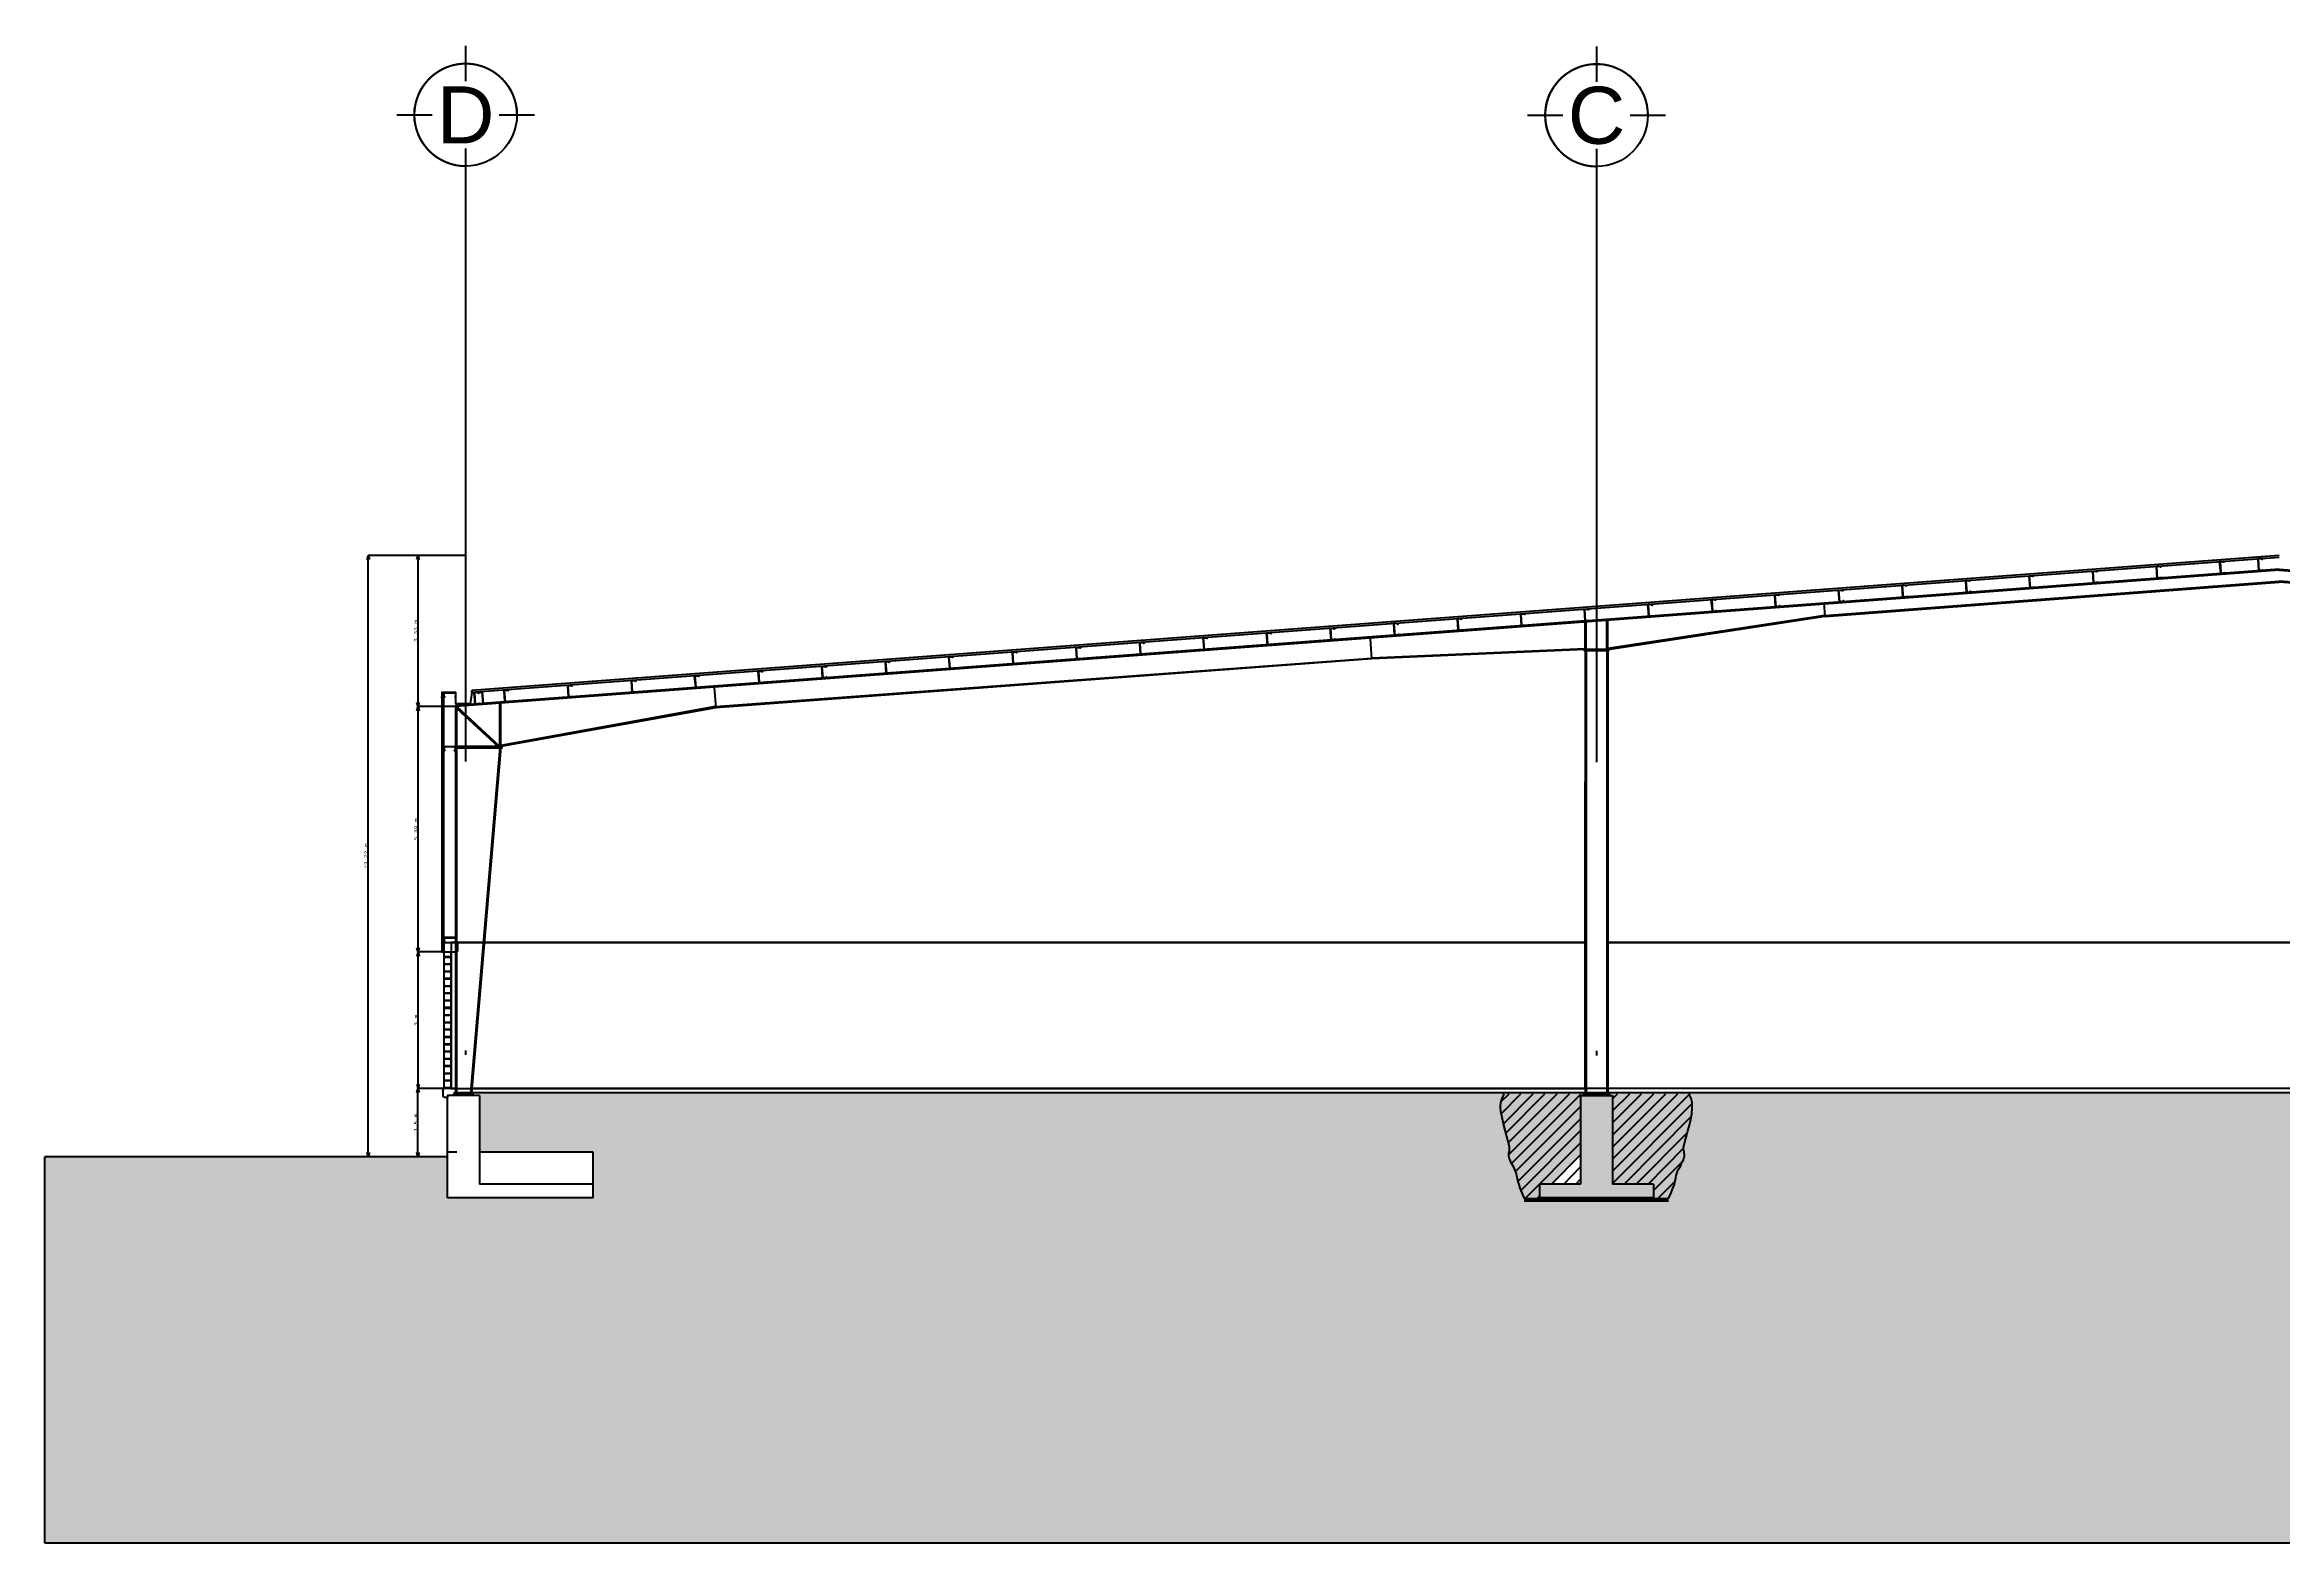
# Model space of a CAD drawing. Header units: metres. Extents: x 851 to 1039, y 791 to 824.
# Drawn here: x 850.73 to 899.86, y 790.97 to 823.92 of the extents above; entities that cross this region are included whole.
import ezdxf
from ezdxf.enums import TextEntityAlignment as Align

# ---------------------------------------------------------------- set-up
doc = ezdxf.new("R2010")
doc.units = ezdxf.units.M
doc.linetypes.add('DASHDOT', pattern=[25.4, 12.7, -6.35, 0, -6.35])
for name, color, linetype in [('1- 09', 2, 'Continuous'), ('1- 1', 1, 'Continuous'), ('1- 2', 223, 'Continuous'), ('1- 3', 3, 'Continuous'), ('ejes', 140, 'DASHDOT'), ('hatch', 9, 'Continuous'), ('MARCO', 254, 'Continuous')]:
    doc.layers.add(name, color=color, linetype=linetype)
doc.layers.add('2', color=223, linetype='Continuous', lineweight=5)
doc.layers.add('3', color=3, linetype='Continuous', lineweight=30)
doc.styles.add('ALA', font='arial.ttf')
doc.styles.get("Standard").update_dxf_attribs({"font": 'cour.ttf', "height": 0.08})
doc.dimstyles.new('ISO-25 (Metros)', dxfattribs={"dimscale": 0.001, "dimtxt": 0.08, "dimasz": 90, "dimexe": 1.25, "dimexo": 0.625, "dimtad": 1, "dimtoh": 1, "dimdsep": 46, "dimtxsty": 'Standard', "dimblk": 'OPEN30', "dimcen": 2.5, "dimclrd": 220, "dimclre": 220, "dimclrt": 220, "dimadec": 0, "dimazin": 0, "dimtfac": 1, "dimtmove": 1, "dimatfit": 3, "dimfxl": 1, "dimarcsym": 0})

# ---------------------------------------------------------------- blocks, each defined once
blk = doc.blocks.new('ejeh')
at = {"layer": 'ejes', "const_width": 0.02}
for points in [[(0, 1.348), (0, 1)], [(-0.326, 0.674), (-0.674, 0.674)], [(0.326, 0.674), (0.674, 0.674)], [(0, 0), (0, 0.348)]]:
    blk.add_lwpolyline(points, dxfattribs=at)
blk.add_lwpolyline([(0, 0.174, -2.414214), (0.5, 0.674, 1)], format="xyb", dxfattribs=at)
at = {"layer": 'ejes'}
blk.add_circle((0, 0.674), 0.5, dxfattribs=at)
blk.add_attdef('X', text='', height=0.556, dxfattribs=at).set_placement((0, 0.674), align=Align.MIDDLE_CENTER)
blk = doc.blocks.new('_Open30')
at = {"color": 0, "linetype": 'ByBlock', "lineweight": -2}
for p, q in [((-1, 0.27), (0, 0)), ((0, 0), (-1, -0.27)), ((0, 0), (-1, 0))]:
    blk.add_line(p, q, dxfattribs=at)
blk = doc.blocks.new('*D26')
at = {"color": 220, "lineweight": -2, "transparency": 16777216}
for p, q in [((859.512, 803.971), (858.938, 803.971)), ((858.939, 801.059), (858.939, 803.881)), ((859.512, 800.969), (858.938, 800.969))]:
    blk.add_line(p, q, dxfattribs=at)
at = {"layer": 'Defpoints', "color": 0, "transparency": 16777216}
for p in [(858.939, 803.971), (859.513, 803.971), (859.513, 800.969)]:
    blk.add_point(p, dxfattribs=at)
at = {"color": 220, "lineweight": -2, "transparency": 16777216, "xscale": 0.09, "yscale": 0.09, "zscale": 0.09}
for p, rotation in [((858.939, 803.971), 90), ((858.939, 800.969), 270)]:
    blk.add_blockref('_Open30', p, dxfattribs=dict(at, rotation=rotation))
at = {"color": 220, "transparency": 16777216, "insert": (858.894, 802.47), "char_height": 0.08, "attachment_point": 5, "rotation": 90}
blk.add_mtext('3 m', dxfattribs=at)
blk = doc.blocks.new('*D27')
at = {"color": 220, "lineweight": -2, "transparency": 16777216}
for p, q in [((859.765, 809.366), (858.937, 809.366)), ((858.938, 804.061), (858.938, 809.276)), ((859.457, 803.971), (858.937, 803.971))]:
    blk.add_line(p, q, dxfattribs=at)
at = {"layer": 'Defpoints', "color": 0, "transparency": 16777216}
for p in [(858.938, 809.366), (859.766, 809.366), (859.458, 803.971)]:
    blk.add_point(p, dxfattribs=at)
at = {"color": 220, "lineweight": -2, "transparency": 16777216, "xscale": 0.09, "yscale": 0.09, "zscale": 0.09}
for p, rotation in [((858.938, 809.366), 90), ((858.938, 803.971), 270)]:
    blk.add_blockref('_Open30', p, dxfattribs=dict(at, rotation=rotation))
at = {"color": 220, "transparency": 16777216, "insert": (858.893, 806.668), "char_height": 0.08, "attachment_point": 5, "rotation": 90}
blk.add_mtext('5.39 m', dxfattribs=at)
blk = doc.blocks.new('*D28')
at = {"color": 220, "lineweight": -2, "transparency": 16777216}
for p, q in [((859.983, 812.691), (858.936, 812.691)), ((858.937, 809.456), (858.937, 812.601)), ((858.938, 809.366), (858.938, 809.366))]:
    blk.add_line(p, q, dxfattribs=at)
at = {"layer": 'Defpoints', "color": 0, "transparency": 16777216}
for p in [(858.937, 812.691), (859.984, 812.691), (858.937, 809.366)]:
    blk.add_point(p, dxfattribs=at)
at = {"color": 220, "lineweight": -2, "transparency": 16777216, "xscale": 0.09, "yscale": 0.09, "zscale": 0.09}
for p, rotation in [((858.937, 812.691), 90), ((858.937, 809.366), 270)]:
    blk.add_blockref('_Open30', p, dxfattribs=dict(at, rotation=rotation))
at = {"color": 220, "transparency": 16777216, "insert": (858.891, 811.029), "char_height": 0.08, "attachment_point": 5, "rotation": 90}
blk.add_mtext('3.33 m', dxfattribs=at)
blk = doc.blocks.new('*D36')
at = {"color": 220, "lineweight": -2, "transparency": 16777216}
for p, q in [((858.936, 812.691), (857.843, 812.691)), ((857.844, 799.559), (857.844, 812.601)), ((858.938, 799.469), (857.843, 799.469))]:
    blk.add_line(p, q, dxfattribs=at)
at = {"layer": 'Defpoints', "color": 0, "transparency": 16777216}
for p in [(857.844, 812.691), (858.937, 812.691), (858.938, 799.469)]:
    blk.add_point(p, dxfattribs=at)
at = {"color": 220, "lineweight": -2, "transparency": 16777216, "xscale": 0.09, "yscale": 0.09, "zscale": 0.09}
for p, rotation in [((857.844, 812.691), 90), ((857.844, 799.469), 270)]:
    blk.add_blockref('_Open30', p, dxfattribs=dict(at, rotation=rotation))
at = {"color": 220, "transparency": 16777216, "insert": (857.798, 806.08), "char_height": 0.08, "attachment_point": 5, "rotation": 90}
blk.add_mtext('13.22 m', dxfattribs=at)
blk = doc.blocks.new('*D37')
at = {"color": 220, "lineweight": -2, "transparency": 16777216}
for p, q in [((859.512, 800.969), (858.934, 800.969)), ((858.935, 799.559), (858.935, 800.879)), ((858.938, 799.469), (858.934, 799.469))]:
    blk.add_line(p, q, dxfattribs=at)
at = {"layer": 'Defpoints', "color": 0, "transparency": 16777216}
for p in [(858.935, 800.969), (859.513, 800.969), (858.938, 799.469)]:
    blk.add_point(p, dxfattribs=at)
at = {"color": 220, "lineweight": -2, "transparency": 16777216, "xscale": 0.09, "yscale": 0.09, "zscale": 0.09}
for p, rotation in [((858.935, 800.969), 90), ((858.935, 799.469), 270)]:
    blk.add_blockref('_Open30', p, dxfattribs=dict(at, rotation=rotation))
at = {"color": 220, "transparency": 16777216, "insert": (858.89, 800.219), "char_height": 0.08, "attachment_point": 5, "rotation": 90}
blk.add_mtext('1.5 m', dxfattribs=at)

msp = doc.modelspace()

# ---------------------------------------------------------------- hatches: boundary and pattern name
h = msp.add_hatch()
h.set_pattern_fill('AR-CONC', color=32, scale=0.005, angle=45)
edge = h.paths.add_edge_path()
edge.add_spline(control_points=[(916.898, 800.851), (916.898, 800.851), (916.946, 800.748), (916.946, 800.748), (916.946, 800.748), (916.97, 800.661), (916.97, 800.661)], knot_values=[10.00002, 10.00002, 10.00002, 10.00002, 11.00002, 11.00002, 11.00002, 12, 12, 12, 12], degree=3, periodic=0)
edge.add_line((916.988, 800.656), (916.97, 800.639))
edge.add_spline(control_points=[(916.97, 800.661), (916.986, 800.592), (916.973, 800.481), (916.948, 800.355)], knot_values=[9.647402, 9.647402, 9.647402, 9.647402, 10, 10, 10, 10], degree=3, periodic=0)
edge.add_spline(control_points=[(916.948, 800.355), (916.901, 800.124), (916.81, 799.842), (916.78, 799.674)], knot_values=[9, 9, 9, 9, 9.647402, 9.647402, 9.647402, 9.647402], degree=3, periodic=0)
edge.add_spline(control_points=[(916.78, 799.674), (916.78, 799.674), (916.78, 799.667), (916.78, 799.658)], knot_values=[8.647116, 8.647116, 8.647116, 8.647116, 9, 9, 9, 9], degree=3, periodic=0)
edge.add_spline(control_points=[(916.78, 799.619), (916.78, 799.619), (916.788, 799.595), (916.788, 799.595)], knot_values=[7.00001, 7.00001, 7.00001, 7.00001, 7.99999, 7.99999, 7.99999, 7.99999], degree=3, periodic=0)
edge.add_spline(control_points=[(916.788, 799.595), (916.8, 799.499), (916.791, 799.401), (916.733, 799.319)], knot_values=[6, 6, 6, 6, 7, 7, 7, 7], degree=3, periodic=0)
edge.add_line((916.786, 799.396), (916.749, 799.358))
edge.add_spline(control_points=[(916.788, 799.595), (916.8, 799.499), (916.791, 799.401), (916.733, 799.319)], knot_values=[6, 6, 6, 6, 7, 7, 7, 7], degree=3, periodic=0)
edge.add_spline(control_points=[(916.733, 799.319), (916.733, 799.319), (916.709, 799.279), (916.709, 799.279), (916.709, 799.279), (916.709, 799.279), (916.709, 799.279)], knot_values=[4.99999, 4.99999, 4.99999, 4.99999, 5.99999, 5.99999, 5.99999, 6, 6, 6, 6], degree=3, periodic=0)
edge.add_spline(control_points=[(916.709, 799.279), (916.709, 799.279), (916.693, 799.24), (916.693, 799.24)], knot_values=[4.00001, 4.00001, 4.00001, 4.00001, 4.99999, 4.99999, 4.99999, 4.99999], degree=3, periodic=0)
edge.add_spline(control_points=[(916.693, 799.24), (916.603, 799.096), (916.626, 799.007), (916.567, 798.86)], knot_values=[3, 3, 3, 3, 4, 4, 4, 4], degree=3, periodic=0)
edge.add_line((916.592, 798.933), (916.587, 798.928))
edge.add_spline(control_points=[(916.693, 799.24), (916.603, 799.096), (916.626, 799.007), (916.567, 798.86)], knot_values=[3, 3, 3, 3, 4, 4, 4, 4], degree=3, periodic=0)
edge.add_spline(control_points=[(916.543, 798.781), (916.543, 798.781), (916.503, 798.679), (916.503, 798.679)], knot_values=[1.00001, 1.00001, 1.00001, 1.00001, 1.99999, 1.99999, 1.99999, 1.99999], degree=3, periodic=0)
edge.add_spline(control_points=[(916.503, 798.679), (916.503, 798.679), (916.448, 798.552), (916.448, 798.552)], knot_values=[0.00001, 0.00001, 0.00001, 0.00001, 0.99999, 0.99999, 0.99999, 0.99999], degree=3, periodic=0)
edge.add_line((916.424, 798.497), (913.273, 798.497))
edge.add_line((913.273, 798.497), (913.273, 798.57))
edge.add_spline(control_points=[(913.225, 798.679), (913.225, 798.679), (913.281, 798.552), (913.281, 798.552)], knot_values=[0, 0, 0, 0, 0.99999, 0.99999, 0.99999, 0.99999], degree=3, periodic=0)
edge.add_spline(control_points=[(913.162, 798.86), (913.162, 798.86), (913.186, 798.781), (913.186, 798.781), (913.186, 798.781), (913.186, 798.781), (913.186, 798.781)], knot_values=[1.99999, 1.99999, 1.99999, 1.99999, 2.99999, 2.99999, 2.99999, 3, 3, 3, 3], degree=3, periodic=0)
edge.add_spline(control_points=[(913.162, 798.86), (913.107, 798.989), (913.125, 799.057), (913.087, 799.149)], knot_values=[3, 3, 3, 3, 3.769896, 3.769896, 3.769896, 3.769896], degree=3, periodic=0)
edge.add_spline(control_points=[(913.087, 799.149), (913.076, 799.176), (913.06, 799.206), (913.036, 799.24)], knot_values=[3.769896, 3.769896, 3.769896, 3.769896, 4, 4, 4, 4], degree=3, periodic=0)
edge.add_line((912.989, 799.312), (912.996, 799.319))
edge.add_spline(control_points=[(912.996, 799.319), (912.942, 799.409), (912.919, 799.494), (912.949, 799.595)], knot_values=[6.000083, 6.000083, 6.000083, 6.000083, 7, 7, 7, 7], degree=3, periodic=0)
edge.add_line((912.92, 799.503), (912.945, 799.528))
edge.add_spline(control_points=[(912.996, 799.319), (912.942, 799.409), (912.919, 799.494), (912.949, 799.595)], knot_values=[6.000083, 6.000083, 6.000083, 6.000083, 7, 7, 7, 7], degree=3, periodic=0)
edge.add_spline(control_points=[(912.949, 799.595), (912.949, 799.595), (912.949, 799.674), (912.949, 799.674)], knot_values=[7.00001, 7.00001, 7.00001, 7.00001, 8, 8, 8, 8], degree=3, periodic=0)
edge.add_spline(control_points=[(912.949, 799.674), (912.944, 799.706), (912.936, 799.741), (912.928, 799.779)], knot_values=[8, 8, 8, 8, 8.118448, 8.118448, 8.118448, 8.118448], degree=3, periodic=0)
edge.add_spline(control_points=[(912.928, 799.779), (912.912, 799.844), (912.893, 799.917), (912.873, 799.993)], knot_values=[8.118448, 8.118448, 8.118448, 8.118448, 8.322749, 8.322749, 8.322749, 8.322749], degree=3, periodic=0)
edge.add_spline(control_points=[(912.873, 799.993), (912.834, 800.136), (912.793, 800.289), (912.77, 800.419)], knot_values=[8.322749, 8.322749, 8.322749, 8.322749, 8.708973, 8.708973, 8.708973, 8.708973], degree=3, periodic=0)
edge.add_spline(control_points=[(912.759, 800.661), (912.746, 800.603), (912.752, 800.517), (912.77, 800.419)], knot_values=[8.708973, 8.708973, 8.708973, 8.708973, 9, 9, 9, 9], degree=3, periodic=0)
edge.add_spline(control_points=[(912.831, 800.851), (912.831, 800.851), (912.783, 800.748), (912.783, 800.748), (912.783, 800.748), (912.759, 800.661), (912.759, 800.661)], knot_values=[9.00002, 9.00002, 9.00002, 9.00002, 10.00002, 10.00002, 10.00002, 11, 11, 11, 11], degree=3, periodic=0)
edge.add_line((912.841, 800.875), (860.287, 800.875))
edge.add_line((860.287, 800.875), (860.287, 799.571))
edge.add_line((860.287, 799.571), (862.791, 799.571))
edge.add_line((862.791, 799.571), (862.791, 798.568))
edge.add_line((862.791, 798.568), (859.584, 798.568))
edge.add_line((859.584, 798.568), (859.584, 799.469))
edge.add_line((859.584, 799.469), (850.728, 799.469))
edge.add_line((850.728, 799.469), (850.728, 790.969))
edge.add_line((850.728, 790.969), (955.205, 790.969))
edge.add_line((955.205, 790.969), (955.205, 799.369))
edge.add_line((955.205, 799.369), (950.129, 799.369))
edge.add_line((950.129, 799.369), (950.129, 799.069))
edge.add_line((950.129, 799.069), (950.129, 798.769))
edge.add_line((950.129, 798.769), (950.129, 798.519))
edge.add_line((950.129, 798.519), (940.129, 798.519))
edge.add_line((940.129, 798.519), (940.129, 799.069))
edge.add_line((940.129, 799.069), (940.129, 799.469))
edge.add_line((940.129, 799.469), (940.129, 799.869))
edge.add_line((940.129, 799.869), (940.129, 800.875))
edge.add_line((940.129, 800.875), (939.426, 800.875))
edge.add_line((939.426, 800.875), (916.938, 800.875))
edge.add_line((916.938, 800.875), (916.903, 800.84))
edge = h.paths.add_edge_path(flags=16)
edge.add_spline(control_points=[(886.772, 799.595), (886.786, 799.453), (886.792, 799.455), (886.717, 799.319)], knot_values=[6, 6, 6, 6, 7, 7, 7, 7], degree=3, periodic=0)
edge.add_line((886.736, 799.362), (886.78, 799.406))
edge = h.paths.add_edge_path(flags=16)
edge.add_spline(control_points=[(883.21, 798.679), (883.21, 798.679), (883.265, 798.552), (883.265, 798.552)], knot_values=[0, 0, 0, 0, 0.99999, 0.99999, 0.99999, 0.99999], degree=3, periodic=0)
edge.add_line((883.265, 798.552), (883.257, 798.552))
edge.add_line((883.257, 798.552), (883.257, 798.537))
edge.add_line((883.257, 798.537), (883.265, 798.537))
edge.add_line((883.265, 798.537), (883.27, 798.541))
h.paths.add_polyline_path([(883.597, 798.568), (883.597, 798.608), (883.557, 798.568)], flags=17)
h.paths.add_polyline_path([(885.2, 800.819), (884.545, 800.819), (884.545, 800.819), (884.497, 800.774), (884.497, 798.868), (883.857, 798.868), (884.497, 799.508), (884.497, 800.835), (884.481, 800.819), (884.545, 800.819), (884.576, 800.851), (884.576, 800.875), (885.129, 800.875), (885.245, 800.785), (885.2, 800.74)], flags=16)

# ---------------------------------------------------------------- linework, layer by layer
at = {"color": 251, "true_color": 0x636466}
for p, q in [((850.728, 790.969), (850.728, 799.469)), ((859.584, 799.469), (850.728, 799.469)), ((1039.188, 790.969), (850.728, 790.969))]:
    msp.add_line(p, q, dxfattribs=at)
at = {"layer": '1- 09', "lineweight": 25}
for points in [[(889.868, 811.372), (899.86, 812.123)], [(889.876, 811.349), (899.86, 812.099)], [(909.845, 811.372), (899.86, 812.123)], [(909.845, 811.349), (899.86, 812.099)], [(885.097, 810.622), (884.6, 810.622), (884.6, 811.246)], [(884.623, 810.622), (884.623, 811.246)], [(885.074, 810.622), (885.074, 811.285)], [(889.868, 811.372), (885.097, 810.646)], [(889.876, 811.349), (885.097, 810.614)], [(885.097, 810.622), (885.097, 811.285)], [(889.876, 811.349), (889.853, 811.641)], [(879.908, 810.416), (879.876, 810.867)], [(865.476, 809.366), (879.908, 810.432)], [(879.908, 810.416), (865.484, 809.342)], [(884.6, 810.638), (879.908, 810.432)], [(884.6, 810.622), (879.908, 810.416)], [(885.113, 810.622), (885.113, 810.59), (884.584, 810.59), (884.584, 810.622), (885.113, 810.622)], [(884.6, 810.622), (884.6, 800.875)], [(884.624, 810.622), (884.624, 800.875)], [(885.074, 810.622), (885.074, 800.875)], [(885.097, 810.622), (885.097, 800.875)], [(885.113, 810.59), (885.113, 810.59)], [(865.445, 809.785), (865.484, 809.342)], [(859.789, 809.366), (860.737, 808.489)], [(859.789, 809.326), (860.698, 808.489)], [(860.737, 808.489), (860.737, 809.437)], [(860.761, 808.489), (860.761, 809.437)], [(865.477, 809.366), (860.761, 808.513)], [(865.484, 809.342), (860.761, 808.489)], [(860.777, 808.465), (860.777, 808.489), (859.75, 808.489), (859.75, 808.465), (860.777, 808.465)], [(860.777, 808.465), (860.777, 808.45), (859.75, 808.45), (859.75, 808.465), (860.777, 808.465)], [(860.737, 808.473), (860.09, 800.875)], [(860.761, 808.473), (860.113, 800.875)], [(860.777, 808.489), (860.777, 808.489)], [(860.777, 808.45), (860.777, 808.45)]]:
    msp.add_lwpolyline(points, dxfattribs=at)
at = {"layer": '1- 1', "lineweight": 25}
for points in [[(899.86, 812.691), (860.121, 809.721)], [(899.86, 812.391), (859.766, 809.39)], [(899.86, 812.367), (859.766, 809.366)], [(899.86, 812.644), (860.121, 809.674), (860.121, 809.721)], [(899.86, 812.391), (939.955, 809.39)], [(899.86, 812.367), (939.955, 809.366)], [(859.458, 809.674), (859.458, 803.971), (859.505, 803.971)], [(859.458, 809.674), (859.505, 809.674)], [(859.505, 803.971), (859.505, 809.674)], [(859.766, 808.489), (859.766, 809.39)], [(859.789, 808.489), (859.789, 809.366)], [(859.766, 800.875), (859.766, 808.473)], [(859.789, 800.875), (859.789, 808.473)], [(859.75, 804.192), (859.758, 804.192), (859.766, 804.2), (859.766, 804.279), (859.758, 804.287), (859.513, 804.287), (859.513, 804.192), (859.529, 804.192), (859.529, 804.2), (859.513, 804.2), (859.513, 804.279), (859.758, 804.279)], [(859.513, 800.969), (859.513, 804.176)], [(859.513, 804.176), (859.789, 804.176), (859.813, 804.153)], [(859.513, 803.971), (859.789, 803.971), (859.813, 804.003)], [(859.663, 803.868), (859.513, 803.868)], [(859.663, 803.853), (859.513, 803.853)], [(859.663, 800.969), (859.663, 803.971)], [(859.758, 804.2), (859.75, 804.2), (859.75, 804.192)], [(859.766, 804.279), (859.766, 804.2)], [(859.813, 804.003), (859.813, 804.153)], [(859.663, 803.702), (859.513, 803.702)], [(859.663, 803.695), (859.513, 803.695)], [(859.663, 803.544), (859.513, 803.544)], [(859.663, 803.537), (859.513, 803.537)], [(859.663, 803.386), (859.513, 803.386)], [(859.663, 803.371), (859.513, 803.371)], [(859.663, 803.221), (859.513, 803.221)], [(859.663, 803.213), (859.513, 803.213)], [(859.663, 803.063), (859.513, 803.063)], [(859.663, 803.055), (859.513, 803.055)], [(859.663, 802.905), (859.513, 802.905)], [(859.663, 802.897), (859.513, 802.897)], [(859.663, 802.747), (859.513, 802.747)], [(859.663, 802.731), (859.513, 802.731)], [(859.663, 802.581), (859.513, 802.581)], [(859.663, 802.573), (859.513, 802.573)], [(859.663, 802.423), (859.513, 802.423)], [(859.663, 802.415), (859.513, 802.415)], [(859.663, 802.265), (859.513, 802.265)], [(859.663, 802.257), (859.513, 802.257)], [(859.663, 802.107), (859.513, 802.107)], [(859.663, 802.091), (859.513, 802.091)], [(859.663, 801.941), (859.513, 801.941)], [(859.663, 801.933), (859.513, 801.933)], [(859.663, 801.783), (859.513, 801.783)], [(859.663, 801.775), (859.513, 801.775)], [(859.663, 801.625), (859.513, 801.625)], [(859.663, 801.617), (859.513, 801.617)], [(859.663, 801.467), (859.513, 801.467)], [(859.663, 801.451), (859.513, 801.451)], [(859.489, 800.946), (859.513, 800.969)], [(859.663, 801.301), (859.513, 801.301)], [(859.663, 801.293), (859.513, 801.293)], [(859.663, 801.143), (859.513, 801.143)], [(859.663, 801.135), (859.513, 801.135)], [(859.663, 800.985), (859.513, 800.985)], [(859.789, 800.969), (859.513, 800.969)]]:
    msp.add_lwpolyline(points, dxfattribs=at)
at = {"layer": '1- 2', "lineweight": 25}
for points in [[(884.853, 810.345), (884.853, 812.849)], [(895.777, 812.091), (895.761, 812.336), (895.761, 812.344)], [(895.761, 812.336), (895.761, 812.344), (895.84, 812.344)], [(895.84, 812.344), (895.761, 812.336), (895.777, 812.091)], [(895.848, 812.344), (895.84, 812.344)], [(897.159, 812.446), (897.238, 812.454)], [(897.159, 812.446), (897.159, 812.439)], [(897.238, 812.446), (897.159, 812.446)], [(897.175, 812.194), (897.159, 812.439)], [(897.159, 812.439), (897.175, 812.194), (897.262, 812.202), (897.262, 812.217)], [(897.175, 812.194), (897.183, 812.194)], [(897.262, 812.217), (897.262, 812.202), (897.183, 812.194)], [(897.246, 812.446), (897.238, 812.454)], [(898.573, 812.296), (898.573, 812.304), (898.549, 812.549)], [(898.557, 812.549), (898.549, 812.549)], [(898.557, 812.549), (898.636, 812.557), (898.644, 812.549)], [(898.636, 812.557), (898.557, 812.549), (898.573, 812.304)], [(898.652, 812.304), (898.573, 812.296), (898.573, 812.304)], [(898.573, 812.296), (898.652, 812.304)], [(898.636, 812.557), (898.636, 812.565)], [(898.644, 812.549), (898.644, 812.541), (898.636, 812.549)], [(898.66, 812.32), (898.66, 812.304), (898.652, 812.304)], [(898.66, 812.304), (898.66, 812.32)], [(898.66, 812.304), (898.66, 812.312)], [(899.394, 812.612), (899.473, 812.62)], [(899.473, 812.612), (899.473, 812.62), (899.394, 812.612)], [(899.394, 812.612), (899.394, 812.604)], [(899.41, 812.36), (899.394, 812.604)], [(899.394, 812.604), (899.41, 812.36)], [(899.41, 812.36), (899.418, 812.36)], [(899.497, 812.383), (899.497, 812.367), (899.418, 812.36)], [(899.418, 812.36), (899.497, 812.367), (899.497, 812.383)], [(899.418, 812.367), (899.418, 812.375)], [(899.481, 812.612), (899.481, 812.62), (899.473, 812.62)], [(887.372, 811.712), (887.372, 811.72)], [(887.396, 811.459), (887.396, 811.467), (887.372, 811.712), (887.38, 811.712)], [(887.38, 811.712), (887.459, 811.72), (887.467, 811.712)], [(887.459, 811.72), (887.38, 811.712), (887.396, 811.467)], [(887.459, 811.72), (887.459, 811.728)], [(887.467, 811.712), (887.467, 811.704), (887.459, 811.704), (887.459, 811.712)], [(888.77, 811.815), (888.77, 811.822)], [(888.786, 811.57), (888.77, 811.815), (888.778, 811.815)], [(888.77, 811.815), (888.794, 811.57)], [(890.271, 811.672), (890.192, 811.672), (890.168, 811.917), (890.176, 811.925)], [(890.168, 811.917), (890.168, 811.925)], [(890.168, 811.917), (890.192, 811.672), (890.271, 811.68)], [(890.176, 811.925), (890.255, 811.925), (890.263, 811.909), (890.255, 811.909), (890.255, 811.925), (890.176, 811.917)], [(890.279, 811.68), (890.271, 811.696), (890.279, 811.696)], [(890.271, 811.672), (890.279, 811.672), (890.279, 811.68)], [(890.279, 811.696), (890.279, 811.68)], [(891.574, 812.028), (891.567, 812.028), (891.567, 812.02)], [(891.582, 811.775), (891.567, 812.02)], [(891.567, 812.02), (891.59, 811.775), (891.669, 811.783), (891.669, 811.799)], [(891.574, 812.028), (891.653, 812.036)], [(891.574, 812.02), (891.574, 812.028)], [(891.669, 811.783), (891.59, 811.775), (891.582, 811.775)], [(891.59, 811.775), (891.59, 811.783)], [(891.653, 812.028), (891.653, 812.036)], [(891.669, 811.799), (891.677, 811.783)], [(891.669, 811.783), (891.677, 811.783)], [(892.965, 812.131), (892.965, 812.138)], [(892.98, 811.886), (892.965, 812.131), (892.973, 812.131)], [(892.965, 812.131), (892.988, 811.886)], [(892.973, 812.131), (893.052, 812.138), (893.052, 812.131)], [(893.052, 812.138), (892.973, 812.131)], [(893.067, 811.886), (892.988, 811.878), (892.98, 811.886)], [(892.988, 811.878), (893.067, 811.886), (893.067, 811.901), (893.075, 811.901)], [(892.988, 811.878), (892.988, 811.886)], [(893.052, 812.138), (893.052, 812.146)], [(893.075, 811.901), (893.075, 811.886), (893.067, 811.886)], [(893.075, 811.886), (893.075, 811.894)], [(894.379, 811.988), (894.379, 811.98), (894.386, 811.98)], [(894.465, 811.988), (894.386, 811.98)], [(894.465, 812.004), (894.465, 811.996)], [(894.465, 811.996), (894.465, 812.004)], [(894.465, 811.988), (894.465, 811.996)], [(895.777, 812.091), (895.785, 812.091)], [(895.785, 812.091), (895.864, 812.099), (895.864, 812.115)], [(895.864, 812.091), (895.785, 812.091)], [(895.864, 812.115), (895.864, 812.099)], [(895.864, 812.091), (895.864, 812.099)], [(880.397, 811.191), (880.39, 811.191), (880.39, 811.183)], [(880.405, 810.938), (880.39, 811.183)], [(880.39, 811.183), (880.413, 810.938), (880.492, 810.946), (880.492, 810.961), (880.5, 810.961)], [(880.397, 811.191), (880.476, 811.198), (880.476, 811.191)], [(880.397, 811.183), (880.397, 811.191)], [(880.476, 811.198), (880.476, 811.206)], [(881.803, 811.048), (881.788, 811.293), (881.875, 811.301), (881.875, 811.293)], [(881.875, 811.301), (881.788, 811.293)], [(881.788, 811.293), (881.811, 811.048)], [(881.796, 811.293), (881.796, 811.301)], [(881.875, 811.301), (881.875, 811.309)], [(883.202, 811.151), (883.186, 811.396), (883.265, 811.404)], [(883.265, 811.404), (883.186, 811.396), (883.202, 811.151)], [(883.273, 811.404), (883.265, 811.404)], [(884.6, 811.254), (884.584, 811.499), (884.584, 811.507)], [(884.584, 811.499), (884.584, 811.507), (884.663, 811.507)], [(884.663, 811.507), (884.584, 811.499), (884.6, 811.254)], [(884.6, 811.254), (884.608, 811.254)], [(884.608, 811.254), (884.687, 811.262), (884.687, 811.277)], [(884.687, 811.254), (884.608, 811.254)], [(884.671, 811.507), (884.663, 811.507)], [(884.687, 811.277), (884.687, 811.262)], [(884.687, 811.254), (884.687, 811.262)], [(885.982, 811.609), (885.974, 811.601)], [(886.085, 811.38), (886.085, 811.364), (885.998, 811.356), (885.974, 811.601)], [(885.982, 811.609), (886.061, 811.617)], [(886.069, 811.609), (886.069, 811.593), (886.061, 811.609), (885.982, 811.609)], [(885.982, 811.601), (885.998, 811.356), (886.077, 811.364)], [(886.069, 811.609), (886.061, 811.617)], [(886.085, 811.364), (886.085, 811.38)], [(887.475, 811.467), (887.396, 811.459), (887.396, 811.467)], [(887.396, 811.459), (887.475, 811.467)], [(887.483, 811.483), (887.483, 811.467), (887.475, 811.467)], [(887.483, 811.467), (887.475, 811.483), (887.483, 811.483)], [(887.483, 811.467), (887.483, 811.475)], [(888.873, 811.57), (888.794, 811.562), (888.786, 811.57)], [(888.794, 811.562), (888.794, 811.57)], [(888.794, 811.562), (888.873, 811.57)], [(888.873, 811.578), (888.873, 811.586), (888.881, 811.586)], [(888.873, 811.57), (888.881, 811.57), (888.881, 811.578)], [(888.881, 811.586), (888.881, 811.578)], [(874.805, 810.772), (874.884, 810.78)], [(874.805, 810.772), (874.805, 810.764)], [(874.884, 810.772), (874.805, 810.772)], [(874.908, 810.543), (874.908, 810.527), (874.821, 810.519), (874.805, 810.764)], [(874.805, 810.764), (874.821, 810.519), (874.908, 810.527), (874.908, 810.543)], [(874.892, 810.772), (874.892, 810.78), (874.884, 810.78)], [(876.219, 810.63), (876.203, 810.875), (876.282, 810.882)], [(876.282, 810.875), (876.282, 810.882), (876.203, 810.875), (876.219, 810.63)], [(876.29, 810.875), (876.29, 810.882), (876.282, 810.882)], [(877.617, 810.725), (877.617, 810.732), (877.593, 810.977)], [(877.601, 810.977), (877.593, 810.977)], [(877.601, 810.977), (877.68, 810.985)], [(877.688, 810.985), (877.688, 810.969), (877.68, 810.985), (877.601, 810.977), (877.617, 810.732), (877.696, 810.732)], [(877.704, 810.732), (877.617, 810.725), (877.617, 810.732)], [(877.688, 810.985), (877.68, 810.985)], [(877.696, 810.74), (877.696, 810.748)], [(877.704, 810.748), (877.704, 810.74)], [(877.704, 810.74), (877.704, 810.748)], [(877.704, 810.732), (877.704, 810.74)], [(879.094, 810.835), (879.015, 810.835), (878.991, 811.08), (878.999, 811.088)], [(878.991, 811.08), (878.991, 811.088)], [(878.999, 811.088), (879.086, 811.088)], [(879.086, 811.088), (879.086, 811.072), (879.078, 811.072), (879.078, 811.088), (878.999, 811.08), (879.015, 810.835), (879.094, 810.843)], [(879.078, 811.088), (879.078, 811.096)], [(879.102, 810.843), (879.094, 810.859), (879.102, 810.859)], [(879.094, 810.835), (879.102, 810.835), (879.102, 810.843)], [(879.102, 810.859), (879.102, 810.843)], [(880.492, 810.946), (880.413, 810.938), (880.405, 810.938)], [(880.413, 810.938), (880.413, 810.946)], [(880.5, 810.961), (880.5, 810.946), (880.492, 810.946)], [(880.5, 810.946), (880.5, 810.954)], [(881.803, 811.048), (881.803, 811.04), (881.811, 811.04)], [(881.811, 811.04), (881.89, 811.048), (881.89, 811.064)], [(881.89, 811.048), (881.811, 811.04)], [(881.89, 811.064), (881.898, 811.048)], [(881.89, 811.048), (881.898, 811.048)], [(883.202, 811.151), (883.202, 811.143), (883.209, 811.143)], [(883.288, 811.151), (883.209, 811.143)], [(883.209, 811.151), (883.288, 811.151)], [(883.288, 811.167), (883.288, 811.159)], [(883.288, 811.159), (883.288, 811.167)], [(883.288, 811.151), (883.288, 811.159)], [(867.83, 809.998), (867.815, 810.243), (867.822, 810.251)], [(867.815, 810.243), (867.815, 810.251)], [(867.815, 810.243), (867.838, 809.998), (867.917, 810.006), (867.917, 810.022), (867.925, 810.022)], [(867.822, 810.251), (867.901, 810.251), (867.909, 810.235), (867.901, 810.235), (867.901, 810.251), (867.822, 810.243)], [(869.213, 810.353), (869.3, 810.361), (869.3, 810.353)], [(869.213, 810.353), (869.213, 810.345)], [(869.228, 810.101), (869.213, 810.345)], [(869.213, 810.345), (869.236, 810.101), (869.315, 810.108), (869.315, 810.124)], [(869.22, 810.345), (869.22, 810.353)], [(869.299, 810.361), (869.299, 810.369)], [(870.626, 810.211), (870.611, 810.456), (870.69, 810.464)], [(870.69, 810.464), (870.611, 810.456), (870.626, 810.211)], [(870.626, 810.211), (870.626, 810.203), (870.634, 810.203)], [(870.713, 810.227), (870.713, 810.211), (870.634, 810.203)], [(870.634, 810.203), (870.713, 810.211), (870.713, 810.227)], [(870.634, 810.211), (870.634, 810.219)], [(870.698, 810.456), (870.698, 810.464), (870.69, 810.464)], [(872.025, 810.314), (872.009, 810.559), (872.088, 810.567)], [(872.088, 810.567), (872.009, 810.559), (872.025, 810.314)], [(872.025, 810.314), (872.025, 810.306), (872.033, 810.306)], [(872.111, 810.314), (872.033, 810.306)], [(872.033, 810.314), (872.112, 810.314)], [(872.096, 810.567), (872.088, 810.567)], [(872.111, 810.33), (872.111, 810.322)], [(872.111, 810.314), (872.111, 810.322)], [(872.112, 810.322), (872.112, 810.33)], [(873.423, 810.416), (873.407, 810.661), (873.407, 810.669)], [(873.407, 810.661), (873.407, 810.669), (873.486, 810.669)], [(873.486, 810.669), (873.407, 810.661), (873.423, 810.416)], [(873.423, 810.416), (873.431, 810.416)], [(873.431, 810.416), (873.51, 810.424), (873.51, 810.44)], [(873.51, 810.416), (873.431, 810.416)], [(873.494, 810.669), (873.486, 810.669)], [(873.51, 810.44), (873.51, 810.424)], [(873.51, 810.416), (873.51, 810.424)], [(876.219, 810.63), (876.219, 810.622), (876.227, 810.622)], [(876.306, 810.646), (876.306, 810.63), (876.227, 810.622)], [(876.227, 810.622), (876.306, 810.63), (876.306, 810.646)], [(860.832, 809.721), (860.856, 809.476), (860.935, 809.476)], [(862.246, 809.579), (862.23, 809.824), (862.23, 809.832)], [(862.23, 809.824), (862.23, 809.832), (862.309, 809.832)], [(862.309, 809.832), (862.23, 809.824), (862.246, 809.579)], [(862.317, 809.832), (862.309, 809.832)], [(863.628, 809.935), (863.707, 809.943)], [(863.628, 809.935), (863.628, 809.927)], [(863.707, 809.935), (863.628, 809.935)], [(863.644, 809.682), (863.628, 809.927)], [(863.628, 809.927), (863.644, 809.682)], [(863.731, 809.706), (863.731, 809.69), (863.652, 809.682)], [(863.652, 809.682), (863.731, 809.69), (863.731, 809.706)], [(863.715, 809.935), (863.715, 809.943), (863.707, 809.943)], [(865.042, 809.785), (865.042, 809.792), (865.018, 810.037)], [(865.026, 810.037), (865.018, 810.037)], [(865.026, 810.037), (865.105, 810.045)], [(865.105, 810.045), (865.026, 810.037), (865.042, 809.792)], [(865.129, 809.808), (865.129, 809.792), (865.042, 809.785), (865.042, 809.792)], [(865.042, 809.785), (865.129, 809.792)], [(865.113, 810.037), (865.113, 810.045), (865.105, 810.045)], [(865.113, 810.037), (865.113, 810.029), (865.105, 810.037)], [(865.121, 809.792), (865.121, 809.8)], [(865.129, 809.792), (865.129, 809.808)], [(866.416, 810.14), (866.416, 810.148)], [(866.44, 809.887), (866.44, 809.895), (866.416, 810.14), (866.424, 810.14)], [(866.424, 810.14), (866.503, 810.148), (866.511, 810.148)], [(866.511, 810.148), (866.511, 810.132), (866.503, 810.132), (866.503, 810.148), (866.424, 810.14), (866.44, 809.895), (866.519, 809.895)], [(866.519, 809.895), (866.44, 809.887), (866.44, 809.895)], [(866.503, 810.148), (866.503, 810.156)], [(866.519, 809.903), (866.519, 809.911)], [(866.519, 809.895), (866.527, 809.895), (866.527, 809.903)], [(866.527, 809.911), (866.527, 809.903)], [(866.527, 809.903), (866.527, 809.911)], [(867.917, 809.998), (867.83, 809.998)], [(867.838, 809.998), (867.838, 810.006)], [(867.925, 810.022), (867.925, 810.006), (867.917, 809.998)], [(867.925, 810.006), (867.925, 810.014)], [(869.228, 810.101), (869.236, 810.101)], [(869.315, 810.108), (869.236, 810.101)], [(869.315, 810.124), (869.323, 810.108)], [(869.315, 810.108), (869.323, 810.108)], [(859.742, 809.579), (859.766, 809.579), (859.766, 809.658), (859.758, 809.666), (859.513, 809.666), (859.505, 809.658), (859.505, 809.579), (859.529, 809.579), (859.513, 809.579), (859.513, 809.658)], [(859.513, 809.666), (859.758, 809.666)], [(859.758, 809.658), (859.758, 809.579), (859.742, 809.579)], [(860.176, 809.674), (860.168, 809.666)], [(860.271, 809.429), (860.192, 809.421), (860.168, 809.666)], [(860.176, 809.674), (860.255, 809.682), (860.263, 809.674)], [(860.263, 809.674), (860.263, 809.658), (860.255, 809.674), (860.176, 809.674)], [(860.176, 809.666), (860.192, 809.421), (860.271, 809.429)], [(860.255, 809.682), (860.255, 809.69)], [(860.279, 809.445), (860.279, 809.429), (860.366, 809.429), (860.366, 809.437), (860.35, 809.682), (860.342, 809.69), (860.263, 809.682), (860.263, 809.658), (860.263, 809.674)], [(860.263, 809.682), (860.342, 809.682)], [(860.279, 809.429), (860.279, 809.445)], [(860.279, 809.429), (860.279, 809.437)], [(860.35, 809.682), (860.366, 809.437), (860.287, 809.429)], [(860.848, 809.476), (860.848, 809.469), (860.856, 809.469)], [(860.935, 809.476), (860.856, 809.469)], [(860.935, 809.492), (860.943, 809.484)], [(860.935, 809.484), (860.935, 809.492)], [(860.935, 809.476), (860.943, 809.484)], [(862.246, 809.579), (862.254, 809.579)], [(862.254, 809.579), (862.333, 809.587), (862.333, 809.603)], [(862.333, 809.579), (862.254, 809.579)], [(862.333, 809.603), (862.333, 809.579)], [(862.333, 809.587), (862.333, 809.595)], [(863.644, 809.682), (863.652, 809.682)], [(859.513, 808.489), (859.513, 808.481), (859.505, 808.481)], [(859.505, 808.402), (859.505, 808.481)], [(859.505, 808.402), (859.513, 808.402), (859.513, 808.394)], [(859.513, 808.489), (859.758, 808.489)], [(859.758, 808.394), (859.742, 808.394), (859.742, 808.402), (859.758, 808.402), (859.758, 808.481), (859.513, 808.481), (859.513, 808.402), (859.529, 808.402), (859.529, 808.394)], [(859.529, 808.394), (859.513, 808.394)], [(859.766, 808.481), (859.758, 808.481), (859.758, 808.489)], [(859.758, 808.394), (859.758, 808.402), (859.766, 808.402)], [(859.766, 808.481), (859.766, 808.402)], [(886.259, 800.969), (860.121, 800.969)], [(939.576, 800.875), (860.121, 800.875)], [(884.6, 800.969), (867.949, 800.969)], [(914.616, 800.969), (885.097, 800.969)]]:
    msp.add_lwpolyline(points, dxfattribs=at)
for points, knots in [([(894.379, 811.988), (894.379, 811.988), (894.363, 812.233), (894.363, 812.233), (894.363, 812.233), (894.45, 812.241), (894.45, 812.241), (894.45, 812.241), (894.45, 812.225), (894.45, 812.225), (894.45, 812.225), (894.45, 812.241), (894.45, 812.241), (894.45, 812.241), (894.363, 812.233), (894.363, 812.233), (894.363, 812.233), (894.386, 811.988), (894.386, 811.988), (894.386, 811.988), (894.465, 811.988), (894.465, 811.988)], [0, 0, 0, 0, 1, 1, 1, 2, 2, 2, 3, 3, 3, 4, 4, 4, 5, 5, 5, 6, 6, 6, 7, 7, 7, 7]), ([(895.848, 812.344), (895.848, 812.344), (895.848, 812.328), (895.848, 812.328), (895.848, 812.328), (895.848, 812.344), (895.848, 812.344)], [0, 0, 0, 0, 1, 1, 1, 2, 2, 2, 2]), ([(897.246, 812.446), (897.246, 812.446), (897.246, 812.431), (897.246, 812.431), (897.246, 812.431), (897.246, 812.446), (897.246, 812.446)], [0, 0, 0, 0, 1, 1, 1, 2, 2, 2, 2]), ([(899.481, 812.612), (899.481, 812.612), (899.481, 812.604), (899.481, 812.604), (899.481, 812.604), (899.481, 812.612), (899.481, 812.612)], [0, 0, 0, 0, 1, 1, 1, 2, 2, 2, 2]), ([(888.778, 811.815), (888.778, 811.815), (888.857, 811.822), (888.857, 811.822), (888.857, 811.822), (888.857, 811.807), (888.857, 811.807), (888.857, 811.807), (888.857, 811.822), (888.857, 811.822), (888.857, 811.822), (888.778, 811.815), (888.778, 811.815)], [0, 0, 0, 0, 1, 1, 1, 2, 2, 2, 3, 3, 3, 4, 4, 4, 4]), ([(891.653, 812.028), (891.653, 812.028), (891.653, 812.012), (891.653, 812.012), (891.653, 812.012), (891.653, 812.028), (891.653, 812.028), (891.653, 812.028), (891.574, 812.028), (891.574, 812.028)], [0, 0, 0, 0, 1, 1, 1, 2, 2, 2, 3, 3, 3, 3]), ([(893.052, 812.131), (893.052, 812.131), (893.052, 812.123), (893.052, 812.123), (893.052, 812.123), (893.052, 812.131), (893.052, 812.131)], [0, 0, 0, 0, 1, 1, 1, 2, 2, 2, 2]), ([(880.476, 811.191), (880.476, 811.191), (880.476, 811.175), (880.476, 811.175), (880.476, 811.175), (880.476, 811.191), (880.476, 811.191), (880.476, 811.191), (880.397, 811.191), (880.397, 811.191)], [0, 0, 0, 0, 1, 1, 1, 2, 2, 2, 3, 3, 3, 3]), ([(881.875, 811.293), (881.875, 811.293), (881.875, 811.285), (881.875, 811.285), (881.875, 811.285), (881.875, 811.293), (881.875, 811.293)], [0, 0, 0, 0, 1, 1, 1, 2, 2, 2, 2]), ([(883.273, 811.404), (883.273, 811.404), (883.273, 811.388), (883.273, 811.388), (883.273, 811.388), (883.273, 811.404), (883.273, 811.404)], [0, 0, 0, 0, 1, 1, 1, 2, 2, 2, 2]), ([(884.671, 811.507), (884.671, 811.507), (884.671, 811.491), (884.671, 811.491), (884.671, 811.491), (884.671, 811.507), (884.671, 811.507)], [0, 0, 0, 0, 1, 1, 1, 2, 2, 2, 2]), ([(874.892, 810.772), (874.892, 810.772), (874.892, 810.756), (874.892, 810.756), (874.892, 810.756), (874.892, 810.772), (874.892, 810.772)], [0, 0, 0, 0, 1, 1, 1, 2, 2, 2, 2]), ([(876.29, 810.875), (876.29, 810.875), (876.29, 810.867), (876.29, 810.867), (876.29, 810.867), (876.29, 810.875), (876.29, 810.875)], [0, 0, 0, 0, 1, 1, 1, 2, 2, 2, 2]), ([(869.299, 810.353), (869.299, 810.353), (869.299, 810.337), (869.299, 810.337), (869.299, 810.337), (869.299, 810.353), (869.299, 810.353), (869.299, 810.353), (869.221, 810.353), (869.221, 810.353)], [0, 0, 0, 0, 1, 1, 1, 2, 2, 2, 3, 3, 3, 3]), ([(870.698, 810.456), (870.698, 810.456), (870.698, 810.448), (870.698, 810.448), (870.698, 810.448), (870.698, 810.456), (870.698, 810.456)], [0, 0, 0, 0, 1, 1, 1, 2, 2, 2, 2]), ([(872.096, 810.567), (872.096, 810.567), (872.096, 810.551), (872.096, 810.551), (872.096, 810.551), (872.096, 810.567), (872.096, 810.567)], [0, 0, 0, 0, 1, 1, 1, 2, 2, 2, 2]), ([(873.494, 810.669), (873.494, 810.669), (873.494, 810.653), (873.494, 810.653), (873.494, 810.653), (873.494, 810.669), (873.494, 810.669)], [0, 0, 0, 0, 1, 1, 1, 2, 2, 2, 2]), ([(860.848, 809.476), (860.848, 809.476), (860.832, 809.721), (860.832, 809.721), (860.832, 809.721), (860.919, 809.729), (860.919, 809.729), (860.919, 809.729), (860.919, 809.713), (860.919, 809.713), (860.919, 809.713), (860.919, 809.729), (860.919, 809.729), (860.919, 809.729), (860.84, 809.721), (860.84, 809.721)], [0, 0, 0, 0, 1, 1, 1, 2, 2, 2, 3, 3, 3, 4, 4, 4, 5, 5, 5, 5]), ([(862.317, 809.832), (862.317, 809.832), (862.317, 809.816), (862.317, 809.816), (862.317, 809.816), (862.317, 809.832), (862.317, 809.832)], [0, 0, 0, 0, 1, 1, 1, 2, 2, 2, 2]), ([(863.715, 809.935), (863.715, 809.935), (863.715, 809.919), (863.715, 809.919), (863.715, 809.919), (863.715, 809.935), (863.715, 809.935)], [0, 0, 0, 0, 1, 1, 1, 2, 2, 2, 2]), ([(860.279, 809.429), (860.279, 809.429), (860.279, 809.445), (860.279, 809.445), (860.279, 809.445), (860.279, 809.429), (860.279, 809.429), (860.279, 809.429), (860.271, 809.429), (860.271, 809.429)], [0, 0, 0, 0, 1, 1, 1, 2, 2, 2, 3, 3, 3, 3])]:
    msp.add_open_spline(points, degree=3, knots=knots, dxfattribs=at)
at = {"layer": '1- 3', "lineweight": 25}
msp.add_lwpolyline([(860.326, 809.69), (860.121, 809.674), (860.082, 809.429), (859.766, 809.429), (859.766, 809.674), (859.458, 809.674), (859.458, 809.571), (859.442, 809.555)], dxfattribs=at)
at = {"layer": '2', "lineweight": 25}
for points in [[(859.489, 800.796), (859.489, 800.946)], [(860.137, 800.851), (860.137, 800.875), (859.734, 800.875), (859.734, 800.851), (860.137, 800.851)], [(860.137, 800.875), (860.137, 800.875)], [(884.576, 800.851), (884.576, 800.875), (885.129, 800.875), (885.129, 800.851), (884.576, 800.851)], [(884.576, 800.875), (884.576, 800.875)], [(859.513, 800.772), (859.489, 800.796)], [(859.584, 800.772), (859.513, 800.772)], [(859.734, 800.851), (859.71, 800.819)], [(860.137, 800.851), (860.169, 800.819)], [(884.576, 800.851), (884.545, 800.819)], [(885.129, 800.851), (885.153, 800.819)], [(883.257, 798.552), (886.432, 798.552)], [(883.257, 798.537), (886.432, 798.537)], [(883.257, 798.513), (886.432, 798.513)], [(883.257, 798.497), (886.432, 798.497)]]:
    msp.add_lwpolyline(points, dxfattribs=at)
at = {"layer": '3', "lineweight": 25}
for points in [[(859.789, 800.819), (859.584, 800.819), (859.584, 800.772)], [(859.584, 798.568), (859.584, 800.772)], [(860.287, 800.819), (859.789, 800.819)], [(860.287, 800.819), (860.287, 798.868)], [(884.497, 800.819), (884.497, 798.868)], [(884.497, 800.819), (885.2, 800.819)], [(885.2, 800.819), (885.2, 798.868)], [(859.789, 799.571), (859.584, 799.571)], [(862.791, 799.571), (860.287, 799.571)], [(862.791, 798.568), (862.791, 799.571)], [(862.791, 798.568), (859.584, 798.568)], [(862.791, 798.868), (860.287, 798.868)], [(883.597, 798.868), (883.597, 798.568)], [(886.101, 798.868), (886.101, 798.568), (883.597, 798.568)], [(884.497, 798.868), (883.597, 798.868)], [(886.101, 798.868), (885.2, 798.868)]]:
    msp.add_lwpolyline(points, dxfattribs=at)
at = {"layer": 'ejes'}
for p, q in [((859.984, 820.857), (859.984, 800.976)), ((884.849, 820.848), (884.849, 800.976))]:
    msp.add_line(p, q, dxfattribs=at)
at = {"layer": 'hatch', "lineweight": 25}
for points in [[(885.097, 804.176), (885.097, 811.285), (899.86, 812.391), (914.639, 811.285), (914.639, 804.176), (885.097, 804.176)], [(884.6, 804.176), (884.608, 811.254), (859.766, 809.39), (859.766, 804.176), (884.6, 804.176)], [(859.663, 804.176), (859.663, 800.969), (884.6, 800.969), (884.6, 804.176), (859.663, 804.176)], [(859.789, 804.176), (884.6, 804.176)], [(914.616, 804.176), (914.616, 800.969), (885.097, 800.969), (885.097, 804.176), (914.616, 804.176)], [(885.097, 804.176), (914.616, 804.176)], [(882.752, 800.685), (882.925, 800.851)], [(882.752, 800.409), (883.186, 800.851)], [(882.807, 800.203), (883.455, 800.851)], [(882.854, 799.99), (883.715, 800.851)], [(882.909, 799.777), (883.984, 800.851)], [(882.925, 799.524), (884.252, 800.851)], [(882.981, 799.319), (884.513, 800.851)], [(883.067, 799.145), (884.497, 800.574)], [(885.2, 800.74), (885.311, 800.851)], [(885.2, 800.48), (885.579, 800.851)], [(885.2, 800.211), (885.84, 800.851)], [(885.2, 799.943), (886.109, 800.851)], [(885.2, 799.682), (886.369, 800.851)], [(885.2, 799.413), (886.638, 800.851)], [(885.2, 799.153), (886.891, 800.843)], [(885.2, 798.884), (886.954, 800.638)], [(883.123, 798.931), (884.497, 800.306)], [(883.194, 798.734), (884.497, 800.045)], [(885.453, 798.868), (886.938, 800.361)], [(885.721, 798.868), (886.843, 799.998)], [(883.297, 798.568), (884.497, 799.777)], [(883.857, 798.868), (884.497, 799.508)], [(885.982, 798.868), (886.764, 799.658)], [(884.126, 798.868), (884.497, 799.247)], [(884.394, 798.868), (884.497, 798.979)], [(886.101, 798.726), (886.74, 799.366)], [(886.211, 798.568), (886.575, 798.931)], [(883.557, 798.568), (883.597, 798.608)]]:
    msp.add_lwpolyline(points, dxfattribs=at)
for points, knots in [([(883.265, 798.552), (883.265, 798.552), (883.21, 798.679), (883.21, 798.679), (883.21, 798.679), (883.17, 798.781), (883.17, 798.781), (883.17, 798.781), (883.146, 798.86), (883.146, 798.86), (883.091, 799.016), (883.113, 799.089), (883.028, 799.24), (883.028, 799.24), (882.981, 799.319), (882.981, 799.319), (882.927, 799.438), (882.901, 799.465), (882.933, 799.595), (882.933, 799.595), (882.933, 799.674), (882.933, 799.674), (882.888, 799.943), (882.697, 800.46), (882.744, 800.661), (882.744, 800.661), (882.775, 800.748), (882.775, 800.748), (882.775, 800.748), (882.815, 800.851), (882.815, 800.851)], [0, 0, 0, 0, 1, 1, 1, 2, 2, 2, 3, 3, 3, 4, 4, 4, 5, 5, 5, 6, 6, 6, 7, 7, 7, 8, 8, 8, 9, 9, 9, 10, 10, 10, 10]), ([(886.432, 798.552), (886.432, 798.552), (886.488, 798.679), (886.488, 798.679), (886.488, 798.679), (886.527, 798.781), (886.527, 798.781), (886.527, 798.781), (886.559, 798.86), (886.559, 798.86), (886.599, 799.004), (886.596, 799.111), (886.677, 799.24), (886.677, 799.24), (886.701, 799.279), (886.701, 799.279), (886.701, 799.279), (886.717, 799.319), (886.717, 799.319), (886.792, 799.455), (886.786, 799.453), (886.772, 799.595), (886.772, 799.595), (886.764, 799.619), (886.764, 799.619), (886.764, 799.619), (886.764, 799.674), (886.764, 799.674), (886.827, 800.003), (886.976, 800.323), (886.954, 800.661), (886.954, 800.661), (886.93, 800.748), (886.93, 800.748), (886.93, 800.748), (886.883, 800.851), (886.883, 800.851)], [0, 0, 0, 0, 1, 1, 1, 2, 2, 2, 3, 3, 3, 4, 4, 4, 5, 5, 5, 6, 6, 6, 7, 7, 7, 8, 8, 8, 9, 9, 9, 10, 10, 10, 11, 11, 11, 12, 12, 12, 12])]:
    msp.add_open_spline(points, degree=3, knots=knots, dxfattribs=at)

# ---------------------------------------------------------------- block references
at = {"layer": 'MARCO'}
ref = msp.add_blockref('ejeh', (859.984, 820.857), dxfattribs=dict(at, xscale=2.254873559710263, yscale=2.254873559710263, zscale=2.254873559710263))
ref.add_attrib('X', 'D', dxfattribs={"layer": 'ejes', "height": 1.254, "style": 'ALA'}).set_placement((859.984, 822.377), align=Align.MIDDLE_CENTER)
ref = msp.add_blockref('ejeh', (884.849, 820.848), dxfattribs=dict(at, xscale=2.254873559710263, yscale=2.254873559710263, zscale=2.254873559710263))
ref.add_attrib('X', 'C', dxfattribs={"layer": 'ejes', "height": 1.254, "style": 'ALA'}).set_placement((884.849, 822.368), align=Align.MIDDLE_CENTER)

# ---------------------------------------------------------------- dimensions: what is measured, and where the dimension line sits
at = {"color": 251, "true_color": 0x636466}
for base, p1, p2, picture, middle in [((857.844, 812.691), (858.938, 799.469), (858.937, 812.691), '*D36', (857.798, 806.08)), ((858.9369, 812.6914), (858.9369, 809.3659), (859.9836, 812.6914), '*D28', (858.8913, 811.0286)), ((858.9381, 809.3659), (859.4576, 803.971), (859.7656, 809.3659), '*D27', (858.8926, 806.6684)), ((858.939, 803.971), (859.513, 800.969), (859.513, 803.971), '*D26', (858.894, 802.47)), ((858.935, 800.969), (858.938, 799.469), (859.513, 800.969), '*D37', (858.89, 800.219))]:
    dim = msp.add_linear_dim(base=base, p1=p1, p2=p2, angle=90, dimstyle='ISO-25 (Metros)', override={"dimpost": ' m'}, dxfattribs=at)
    dim.commit()
    dim.dimension.update_dxf_attribs({"geometry": picture, "text_midpoint": middle})

doc.saveas('drawing.dxf')
